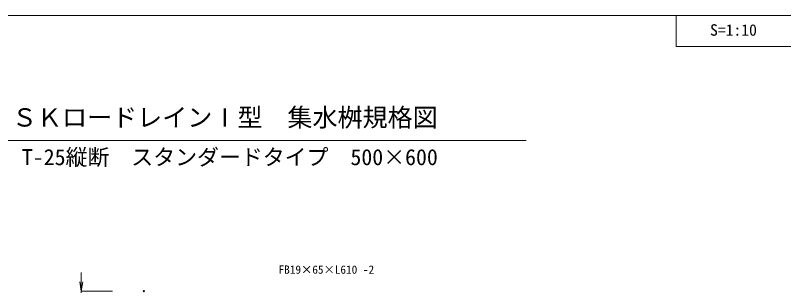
# Model space of a CAD drawing. Units: millimetres, scale not verified. Extents: x -1945 to 1945, y -1192 to 1648.
# Drawn here: x -351 to 876, y 1216 to 1648 of the extents above; entities that cross this region are included whole.
import ezdxf
from ezdxf.enums import TextEntityAlignment as Align

# ---------------------------------------------------------------- set-up
doc = ezdxf.new("R2010")
doc.units = ezdxf.units.MM
doc.header["$LTSCALE"] = 10
doc.header["$PDMODE"] = 32
doc.header["$PDSIZE"] = 2
for name, color, linetype, lineweight in [('0-1_TITLE', 7, 'Continuous', 18), ('0-5_SUNPO_S10', 3, 'Continuous', 18), ('0-9__0-0_0', 7, 'Continuous', 18)]:
    doc.layers.add(name, color=color, linetype=linetype, lineweight=lineweight)
doc.layers.add('0-A__0-2_DEFPOINTS', color=7, linetype='Continuous')
doc.styles.add('ＭＳ ゴシック', font='')
doc.styles.get('ＭＳ ゴシック').set_extended_font_data('MS Gothic')

# ---------------------------------------------------------------- blocks, each defined once
blk = doc.blocks.new('_OPEN')
at = {"layer": '0-9__0-0_0'}
blk.add_line((0, 0), (-1, 0), dxfattribs=at)
blk.add_lwpolyline([(-1, 0.1667), (0, 0), (-1, -0.1667)], dxfattribs=at)
blk = doc.blocks.new('_D16')
at = {"layer": '0-5_SUNPO_S10'}
for p, q in [((1699.48, 2642.39), (1699.48, 2657.39)), ((1749.48, 2627.39), (1699.48, 2627.39)), ((1699.48, 2627.39), (1699.48, 2602.39)), ((1749.48, 2602.39), (1699.48, 2602.39)), ((1699.48, 2587.39), (1699.48, 2572.39))]:
    blk.add_line(p, q, dxfattribs=at)
at = {"layer": '0-A__0-2_DEFPOINTS'}
for p in [(1799.48, 2627.39), (1699.48, 2602.39), (1799.48, 2602.39)]:
    blk.add_point(p, dxfattribs=at)
at = {"layer": '0-5_SUNPO_S10', "xscale": 15, "yscale": 15}
for p, rotation in [((1699.48, 2627.39), 270), ((1699.48, 2602.39), 90)]:
    blk.add_blockref('_OPEN', p, dxfattribs=dict(at, rotation=rotation))
at = {"layer": '0-5_SUNPO_S10', "color": 7, "style": 'ＭＳ ゴシック'}
blk.add_text('25', height=14.66, rotation=90, dxfattribs=at).set_placement((1689.48, 2604.89), align=Align.BOTTOM_LEFT)

msp = doc.modelspace()

# ---------------------------------------------------------------- linework, layer by layer
at = {"layer": '0-1_TITLE', "color": 1}
msp.add_line((-465.41, 1448.27), (465.41, 1448.27), dxfattribs=at)
at = {"layer": '0-1_TITLE', "color": 2}
msp.add_lwpolyline([(-1945, -1191.73), (1945, -1191.73), (1945, 1648.27), (-1945, 1648.27)], close=True, dxfattribs=at)
at = {"layer": '0-1_TITLE', "color": 1}
msp.add_lwpolyline([(705, 1648.27), (705, 1598.27), (915, 1598.27), (915, 1648.27)], close=True, dxfattribs=at)

# ---------------------------------------------------------------- block references
at = {"layer": '0-5_SUNPO_S10'}
msp.add_blockref('_D16', (-1945, -1420), dxfattribs=at)

# ---------------------------------------------------------------- texts
at = {"layer": '0-1_TITLE', "style": 'ＭＳ ゴシック'}
for s, height, p in [('S=1:10', 18.33, (758.91, 1610.22)), ('ＳＫロードレインⅠ型\u3000集水桝規格図', 29.33, (-356.25, 1461.65)), ('T-25縦断\u3000スタンダードタイプ\u3000500×600', 25.66, (-340.39, 1401.14))]:
    msp.add_text(s, height=height, dxfattribs=at).set_placement(p, align=Align.BOTTOM_LEFT)
at = {"layer": '0-5_SUNPO_S10', "color": 7, "style": 'ＭＳ ゴシック'}
msp.add_text('FB19×65×L610 -2', height=13.2, dxfattribs=at).set_placement((69.7, 1231.3), align=Align.BOTTOM_LEFT)
msp.add_text('FB19×65×L610 -2', height=13.2, dxfattribs=at).set_placement((69.7, 1231.3), align=Align.BOTTOM_LEFT)

doc.saveas('drawing.dxf')
